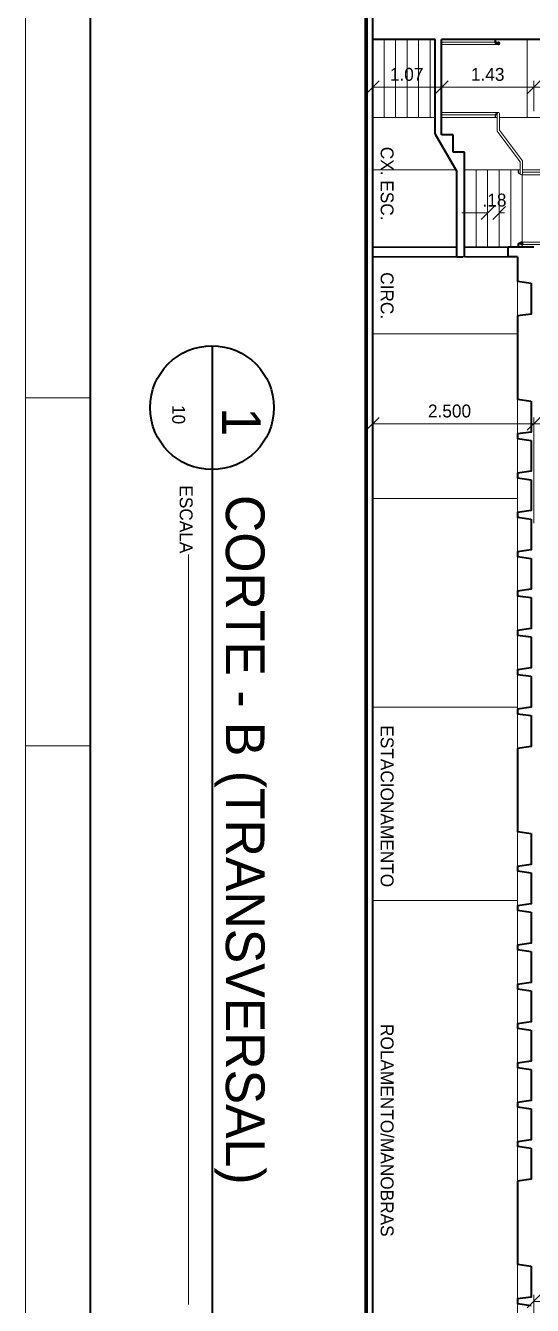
# Model space of a CAD drawing. Header units: metres. Extents: x -62 to 23, y -77 to 42.
# Drawn here: x -61.82 to -53.96, y 6.87 to 26.72 of the extents above; entities that cross this region are included whole.
import ezdxf
from ezdxf.enums import TextEntityAlignment as Align

# ---------------------------------------------------------------- set-up
doc = ezdxf.new("R2010")
doc.units = ezdxf.units.M
doc.header["$MEASUREMENT"] = 0
doc.linetypes.add('DGN Style 3', pattern=[2.76643, 1.976022, -0.790409])
for name, color, linetype, lineweight in [('19 - Estrutura Metálica', 7, 'Continuous', 0), ('5 - Laje em Corte', 7, 'Continuous', 0), ('Level 1-1', 7, 'Continuous', 0), ('Level 11-1', 7, 'Continuous', 0), ('Level 12', 7, 'Continuous', 0), ('Level 28-1', 7, 'Continuous', 0), ('Level 41', 7, 'Continuous', 0), ('Level 63', 7, 'Continuous', 0)]:
    doc.layers.add(name, color=color, linetype=linetype, lineweight=lineweight)
doc.styles.add('Style-CIVIL', font='CIVIL.shx')
doc.styles.add('Style-INTL_ENGINEERING', font='INTL_ENGINEERING.shx')
doc.dimstyles.get("Standard").update_dxf_attribs({"dimtxt": 0.18, "dimasz": 0.18, "dimexe": 0.18, "dimexo": 0.0625, "dimgap": 0.09, "dimtad": 0, "dimtih": 1, "dimtoh": 1, "dimdec": 4, "dimzin": 1, "dimdsep": 46, "dimtxsty": 'Standard', "dimcen": 0, "dimadec": 0, "dimazin": 0, "dimtfac": 1, "dimtdec": 4, "dimtofl": 0, "dimtmove": 0, "dimatfit": 3, "dimfxl": 0, "dimtolj": 1, "dimtzin": 1, "dimarcsym": 0})

# ---------------------------------------------------------------- blocks, each defined once
blk = doc.blocks.new('*U9')
at = {"layer": '19 - Estrutura Metálica', "color": 171, "linetype": 'Continuous', "lineweight": 30}
for p, q in [((0.007, 0.014), (0.017, 0.006)), ((0.013, 0.022), (0.023, 0.014)), ((-0.016, -0.063), (0.019, -0.022)), ((-0.008, -0.069), (0.027, -0.029))]:
    blk.add_line(p, q, dxfattribs=at)
for radius in [0.025, 0.015]:
    blk.add_circle((-0.009, 0.034), radius, dxfattribs=at)
for radius, start, end in [(0.02, 318.3321, 47.1052), (0.03, 319.6851, 49.6329)]:
    blk.add_arc((0.004, -0.009), radius, start, end, dxfattribs=at)
blk = doc.blocks.new('*U45')
at = {"layer": 'Level 11-1', "color": 2, "linetype": 'Continuous', "lineweight": 40}
blk.add_line((-0.08778, -0.00076), (0.07094, -0.00076), dxfattribs=at)
at = {"layer": 'Level 11-1', "color": 2, "linetype": 'Continuous', "lineweight": 0}
blk.add_line((-0.0554, -0.00443), (0.06096, -0.00442), dxfattribs=at)
at = {"layer": 'Level 11-1', "color": 2, "linetype": 'Continuous', "lineweight": 40}
blk.add_circle((-0.07819, -0.00077), 0.0096, dxfattribs=at)
at = {"layer": 'Level 11-1', "color": 2, "linetype": 'Continuous', "lineweight": 40, "style": 'Style-INTL_ENGINEERING'}
blk.add_text('CORTE - B (TRANSVERSAL)', height=0.0059999, rotation=0.0007, dxfattribs=at).set_placement((-0.06465, 0.00138))
at = {"layer": 'Level 11-1', "color": 2, "linetype": 'Continuous', "lineweight": 0, "style": 'Style-INTL_ENGINEERING'}
blk.add_text('ESCALA', height=0.002, rotation=0.0007, dxfattribs=at).set_placement((-0.05558, -0.00478), align=Align.MIDDLE_RIGHT)
at = {"layer": 'Level 11-1', "color": 2, "linetype": 'Continuous', "lineweight": 13, "style": 'Style-INTL_ENGINEERING'}
blk.add_text('1:100', height=0.002, rotation=0.0007, dxfattribs=at).set_placement((0.06292, -0.00444), align=Align.MIDDLE_LEFT)
at = {"layer": 'Level 11-1', "color": 2, "linetype": 'Continuous', "lineweight": 40, "insert": (-0.07601, 0.00079), "char_height": 0.006, "attachment_point": 8, "rotation": 0.0007, "line_spacing_factor": 0.6, "style": 'Style-INTL_ENGINEERING'}
blk.add_mtext('1\\P', dxfattribs=at)
at = {"layer": 'Level 11-1', "color": 2, "linetype": 'Continuous', "lineweight": 13, "insert": (-0.07711, -0.00697), "char_height": 0.002, "attachment_point": 8, "rotation": 0.0007, "line_spacing_factor": 0.6, "style": 'Style-INTL_ENGINEERING'}
blk.add_mtext('10\\P', dxfattribs=at)
blk = doc.blocks.new('*D101')
at = {"layer": 'Defpoints'}
for p in [(-53.937, 20.546), (-52.457, 20.546), (-50.977, 19.32), (-53.937, 18.906)]:
    blk.add_point(p, dxfattribs=at)
at = {"layer": 'Level 1-1', "color": 2, "linetype": 'Continuous', "lineweight": 0}
for p, q in [((-54.037, 20.446), (-53.837, 20.646)), ((-53.937, 19.006), (-53.937, 20.646)), ((-50.977, 20.546), (-53.937, 20.546)), ((-50.877, 20.646), (-51.077, 20.446)), ((-50.977, 19.42), (-50.977, 20.646))]:
    blk.add_line(p, q, dxfattribs=at)
at = {"layer": 'Level 1-1', "color": 2, "linetype": 'Continuous', "lineweight": 0, "style": 'Style-CIVIL'}
blk.add_text('2.960', height=0.2, dxfattribs=at).set_placement((-52.845, 20.746), align=Align.MIDDLE_LEFT)
blk = doc.blocks.new('_Oblique')
at = {"color": 0, "linetype": 'ByBlock', "lineweight": -2}
blk.add_line((0.5, 0.5), (-0.5, -0.5), dxfattribs=at)
blk = doc.blocks.new('*D102')
at = {"layer": 'Defpoints'}
for p in [(-56.437, 20.546), (-55.187, 20.546), (-56.437, 18.906), (-53.937, 18.906)]:
    blk.add_point(p, dxfattribs=at)
at = {"layer": 'Level 1-1', "color": 2, "linetype": 'Continuous', "lineweight": 0}
for p, q in [((-56.537, 20.446), (-56.337, 20.646)), ((-56.437, 19.006), (-56.437, 20.646)), ((-53.937, 20.546), (-56.437, 20.546)), ((-53.837, 20.646), (-54.037, 20.446)), ((-53.937, 19.006), (-53.937, 20.646))]:
    blk.add_line(p, q, dxfattribs=at)
at = {"layer": 'Level 1-1', "color": 2, "linetype": 'Continuous', "lineweight": 0, "style": 'Style-CIVIL'}
blk.add_text('2.500', height=0.2, dxfattribs=at).set_placement((-55.578, 20.746), align=Align.MIDDLE_LEFT)
blk = doc.blocks.new('*D180')
at = {"layer": 'Defpoints'}
for p in [(-53.937, 6.932), (-52.607, 6.932), (-53.937, 6.434), (-51.277, 6.101)]:
    blk.add_point(p, dxfattribs=at)
at = {"layer": 'Level 1-1', "color": 2, "linetype": 'Continuous', "lineweight": 0}
for p, q in [((-54.037, 6.832), (-53.837, 7.032)), ((-53.937, 6.534), (-53.937, 7.032)), ((-51.177, 7.032), (-51.377, 6.832)), ((-51.277, 6.201), (-51.277, 7.032)), ((-51.277, 6.932), (-53.937, 6.932))]:
    blk.add_line(p, q, dxfattribs=at)
at = {"layer": 'Level 1-1', "color": 2, "linetype": 'Continuous', "lineweight": 0, "style": 'Style-CIVIL'}
blk.add_text('2.66', height=0.2, dxfattribs=at).set_placement((-52.902, 7.132), align=Align.MIDDLE_LEFT)
blk = doc.blocks.new('*D227')
at = {"layer": 'Defpoints'}
for p in [(-53.937, 25.768), (-53.415, 25.768), (-53.937, 25.299), (-52.893, 25.299)]:
    blk.add_point(p, dxfattribs=at)
at = {"layer": 'Level 1-1', "color": 2, "linetype": 'Continuous', "lineweight": 0}
for p, q in [((-54.037, 25.668), (-53.837, 25.868)), ((-53.937, 25.399), (-53.937, 25.868)), ((-52.793, 25.868), (-52.993, 25.668)), ((-52.893, 25.399), (-52.893, 25.868)), ((-52.893, 25.768), (-53.937, 25.768))]:
    blk.add_line(p, q, dxfattribs=at)
at = {"layer": 'Level 1-1', "color": 2, "linetype": 'Continuous', "lineweight": 0, "style": 'Style-CIVIL'}
blk.add_text('1.04', height=0.2, dxfattribs=at).set_placement((-53.683, 25.968), align=Align.MIDDLE_LEFT)
blk = doc.blocks.new('*D228')
at = {"layer": 'Defpoints'}
for p in [(-55.366, 25.769), (-55.366, 25.768), (-54.652, 25.768), (-53.937, 25.299)]:
    blk.add_point(p, dxfattribs=at)
at = {"layer": 'Level 1-1', "color": 2, "linetype": 'Continuous', "lineweight": 0}
for p, q in [((-55.466, 25.668), (-55.266, 25.868)), ((-53.837, 25.868), (-54.037, 25.668)), ((-53.937, 25.399), (-53.937, 25.868)), ((-53.937, 25.768), (-55.366, 25.768)), ((-55.366, 25.669), (-55.366, 25.668))]:
    blk.add_line(p, q, dxfattribs=at)
at = {"layer": 'Level 1-1', "color": 2, "linetype": 'Continuous', "lineweight": 0, "style": 'Style-CIVIL'}
blk.add_text('1.43', height=0.2, dxfattribs=at).set_placement((-54.911, 25.968), align=Align.MIDDLE_LEFT)
blk = doc.blocks.new('*D229')
at = {"layer": 'Defpoints'}
for p in [(-56.437, 25.768), (-55.902, 25.768), (-55.366, 25.769), (-56.437, 25.195)]:
    blk.add_point(p, dxfattribs=at)
at = {"layer": 'Level 1-1', "color": 2, "linetype": 'Continuous', "lineweight": 0}
for p, q in [((-56.537, 25.668), (-56.337, 25.868)), ((-56.437, 25.295), (-56.437, 25.868)), ((-55.266, 25.868), (-55.466, 25.668)), ((-55.366, 25.768), (-56.437, 25.768)), ((-55.366, 25.669), (-55.366, 25.668))]:
    blk.add_line(p, q, dxfattribs=at)
at = {"layer": 'Level 1-1', "color": 2, "linetype": 'Continuous', "lineweight": 0, "style": 'Style-CIVIL'}
blk.add_text('1.07', height=0.2, dxfattribs=at).set_placement((-56.169, 25.968), align=Align.MIDDLE_LEFT)
blk = doc.blocks.new('*D230')
at = {"layer": 'Defpoints'}
for p in [(-54.652, 23.889), (-54.473, 23.889), (-54.652, 23.818), (-54.562, 23.818)]:
    blk.add_point(p, dxfattribs=at)
at = {"layer": 'Level 1-1', "color": 2, "linetype": 'Continuous', "lineweight": 0}
for p, q in [((-54.552, 23.918), (-54.752, 23.718)), ((-54.573, 23.718), (-54.373, 23.918)), ((-55.052, 23.818), (-54.652, 23.818)), ((-54.652, 23.789), (-54.652, 23.718)), ((-54.392, 23.818), (-54.473, 23.818)), ((-54.473, 23.789), (-54.473, 23.718))]:
    blk.add_line(p, q, dxfattribs=at)
at = {"layer": 'Level 1-1', "color": 2, "linetype": 'Continuous', "lineweight": 0, "style": 'Style-CIVIL'}
blk.add_text('.18', height=0.2, dxfattribs=at).set_placement((-54.732, 24.018), align=Align.MIDDLE_LEFT)

msp = doc.modelspace()

# ---------------------------------------------------------------- linework, layer by layer
at = {"layer": '5 - Laje em Corte', "color": 1, "linetype": 'Continuous', "lineweight": 40}
for p, q in [((-56.4373, 30.2041), (-56.4373, 2.0065)), ((-55.4659, 26.5096), (-56.4373, 26.5096)), ((-55.4659, 25.0408), (-55.4659, 26.5096)), ((-52.9926, 26.5096), (-55.3659, 26.5096)), ((-55.3659, 25.029), (-55.3659, 26.5096)), ((-55.4659, 25.0408), (-55.1311, 24.4622)), ((-55.1873, 25.029), (-55.3659, 25.029)), ((-55.1873, 24.759), (-55.1873, 25.029)), ((-55.0088, 24.759), (-55.1873, 24.759)), ((-55.0088, 23.139), (-55.0088, 24.759)), ((-55.1311, 23.139), (-55.1311, 24.4622)), ((-53.9373, 23.289), (-54.3373, 23.289)), ((-54.3373, 23.289), (-54.3373, 23.139)), ((-55.1311, 23.139), (-55.0311, 23.139)), ((-54.1873, 23.139), (-54.3373, 23.139))]:
    msp.add_line(p, q, dxfattribs=at)
at = {"layer": '5 - Laje em Corte', "color": 1, "linetype": 'Continuous', "lineweight": 13}
msp.add_line((-54.1873, 2.6996), (-54.1873, 22.7596), dxfattribs=at)
at = {"layer": '5 - Laje em Corte', "color": 7, "linetype": 'Continuous', "lineweight": 13}
for p, q in [((-54.1873, 21.9413), (-56.4373, 21.9413)), ((-54.1873, 19.3892), (-56.4373, 19.3892)), ((-54.1873, 16.1489), (-56.4373, 16.1489)), ((-54.1873, 13.1489), (-56.4373, 13.1489))]:
    msp.add_line(p, q, dxfattribs=at)
at = {"layer": '5 - Laje em Corte', "color": 1, "linetype": 'Continuous', "lineweight": 140, "flags": 128}
msp.add_lwpolyline([(-52.3062, 39.4515), (-52.3062, 33.1527), (-51.0773, 33.1527), (-51.0773, 30.3041), (-56.5373, 30.3041), (-56.5373, 1.9065), (-51.0773, 1.9065), (-51.0773, -6.1239), (-53.0762, -6.1239), (-53.0762, -8.4253), (-53.2262, -8.4253), (-53.2262, -13.2486)], dxfattribs=at)
at = {"layer": '5 - Laje em Corte', "color": 1, "linetype": 'Continuous', "lineweight": 40, "flags": 128}
for points in [[(-54.1873, 23.139), (-54.1873, 22.7596), (-53.9773, 22.7296)], [(-53.9773, 22.7296), (-53.9773, 22.2496), (-54.1873, 22.2196)], [(-54.1873, 22.2196), (-54.1873, 20.9296), (-53.9773, 20.8996)], [(-53.9773, 20.8996), (-53.9773, 20.4196), (-54.1873, 20.3896), (-54.1873, 20.3196), (-53.9773, 20.2896)], [(-53.9773, 20.2896), (-53.9773, 19.8096), (-54.1873, 19.7796), (-54.1873, 19.7096), (-53.9773, 19.6796)], [(-53.9773, 19.6796), (-53.9773, 19.1996), (-54.1873, 19.1696), (-54.1873, 19.0996), (-53.9773, 19.0696)], [(-53.9773, 19.0696), (-53.9773, 18.5896), (-54.1873, 18.5596), (-54.1873, 18.4896), (-53.9773, 18.4596)], [(-53.9773, 18.4596), (-53.9773, 17.9796), (-54.1873, 17.9496), (-54.1873, 17.8796), (-53.9773, 17.8496)], [(-53.9773, 17.8496), (-53.9773, 17.3696), (-54.1873, 17.3396), (-54.1873, 17.2696), (-53.9773, 17.2396)], [(-53.9773, 17.2396), (-53.9773, 16.7596), (-54.1873, 16.7296), (-54.1873, 16.6596), (-53.9773, 16.6296)], [(-53.9773, 16.6296), (-53.9773, 16.1496), (-54.1873, 16.1196), (-54.1873, 16.0496), (-53.9773, 16.0196)], [(-53.9773, 16.0196), (-53.9773, 15.5396), (-54.1873, 15.5096)], [(-54.1873, 15.5096), (-54.1873, 14.2196), (-53.9773, 14.1896)], [(-53.9773, 14.1896), (-53.9773, 13.7096), (-54.1873, 13.6796), (-54.1873, 13.6096), (-53.9773, 13.5796)], [(-53.9773, 13.5796), (-53.9773, 13.0996), (-54.1873, 13.0696), (-54.1873, 12.9996), (-53.9773, 12.9696)], [(-53.9773, 12.9696), (-53.9773, 12.4896), (-54.1873, 12.4596), (-54.1873, 12.3896), (-53.9773, 12.3596)], [(-53.9773, 12.3596), (-53.9773, 11.8796), (-54.1873, 11.8496), (-54.1873, 11.7796), (-53.9773, 11.7496)], [(-53.9773, 11.7496), (-53.9773, 11.2696), (-54.1873, 11.2396), (-54.1873, 11.1696), (-53.9773, 11.1396)], [(-53.9773, 11.1396), (-53.9773, 10.6596), (-54.1873, 10.6296), (-54.1873, 10.5596), (-53.9773, 10.5296)], [(-53.9773, 10.5296), (-53.9773, 10.0496), (-54.1873, 10.0196), (-54.1873, 9.9496), (-53.9773, 9.9196)], [(-53.9773, 9.9196), (-53.9773, 9.4396), (-54.1873, 9.4096), (-54.1873, 9.3396), (-53.9773, 9.3096)], [(-53.9773, 9.3096), (-53.9773, 8.8296), (-54.1873, 8.7996)], [(-54.1873, 8.7996), (-54.1873, 7.5096), (-53.9773, 7.4796)], [(-53.9773, 7.4796), (-53.9773, 6.9996), (-54.1873, 6.9696), (-54.1873, 6.8996), (-53.9773, 6.8696)]]:
    msp.add_lwpolyline(points, dxfattribs=at)
at = {"layer": 'Level 28-1', "color": 171, "linetype": 'Continuous', "lineweight": 13}
for p, q in [((-54.5353, 26.4696), (-55.3659, 26.4696)), ((-54.4847, 26.4321), (-55.3659, 26.4321)), ((-54.4847, 26.4696), (-54.5278, 26.4696)), ((-54.4847, 25.3765), (-55.3659, 25.3765)), ((-54.5353, 25.339), (-55.3659, 25.339)), ((-54.5353, 25.299), (-54.5353, 25.3391)), ((-54.5034, 25.339), (-54.5278, 25.339)), ((-54.5278, 25.299), (-54.5278, 25.3387)), ((-54.5032, 25.354), (-54.5135, 25.354)), ((-54.5032, 25.3616), (-54.5128, 25.3616)), ((-54.5034, 25.3578), (-54.5034, 25.0875)), ((-54.4659, 25.3578), (-54.4659, 25.1)), ((-54.5034, 25.0875), (-54.1463, 24.6119)), ((-54.4659, 25.1), (-54.1088, 24.6244)), ((-54.1088, 24.4303), (-54.1088, 24.6244)), ((-54.1782, 24.489), (-54.1782, 24.449)), ((-54.1707, 24.489), (-54.1706, 24.4494)), ((-54.1463, 24.434), (-54.1563, 24.434)), ((-54.1462, 24.4265), (-54.1557, 24.4265)), ((-54.1463, 24.4303), (-54.1463, 24.6119)), ((-54.1088, 24.449), (-53.0561, 24.449)), ((-54.1275, 24.4115), (-53.0561, 24.4115)), ((-54.1275, 23.3665), (-53.0561, 23.3665)), ((-54.1275, 23.329), (-53.0561, 23.329))]:
    msp.add_line(p, q, dxfattribs=at)
at = {"layer": 'Level 28-1', "color": 171, "linetype": 'Continuous', "lineweight": 13, "extrusion": (0, 0, -1)}
for centre, radius, start, end in [((54.5128, 25.3391), 0.0225, 0.01147, 89.95928), ((54.5128, 25.3391), 0.015, 358.65847, 87.43157), ((54.4847, 25.3578), 0.0187, 0, 180), ((54.1275, 24.4303), 0.0187, 180, 0)]:
    msp.add_arc(centre, radius, start, end, dxfattribs=at)
at = {"layer": 'Level 28-1', "color": 171, "linetype": 'Continuous', "lineweight": 13}
for radius, start, end in [(0.0225, 180.01147, 269.95928), (0.015, 178.65847, 267.43158)]:
    msp.add_arc((-54.1557, 24.449), radius, start, end, dxfattribs=at)
at = {"layer": 'Level 41', "color": 230, "linetype": 'DGN Style 3', "lineweight": 0}
for p, q in [((-56.2588, 25.299), (-56.2588, 26.5096)), ((-56.0802, 25.299), (-56.0802, 26.5096)), ((-55.9016, 25.299), (-55.9016, 26.5096)), ((-55.7231, 25.299), (-55.7231, 26.5096)), ((-55.5445, 25.299), (-55.5445, 26.5096))]:
    msp.add_line(p, q, dxfattribs=at)
at = {"layer": 'Level 41', "color": 230, "linetype": 'Continuous', "lineweight": 0}
for p, q in [((-54.0373, 25.299), (-54.0373, 26.5096)), ((-54.8302, 23.289), (-54.8302, 24.489)), ((-54.6516, 23.289), (-54.6516, 24.489)), ((-54.4731, 23.289), (-54.4731, 24.489)), ((-54.2945, 23.289), (-54.2945, 24.489)), ((-54.1159, 23.3665), (-54.1159, 24.4156)), ((-54.1159, 23.289), (-54.1159, 23.329))]:
    msp.add_line(p, q, dxfattribs=at)
at = {"layer": 'Level 41', "color": 7, "linetype": 'Continuous', "lineweight": 13}
for p, q in [((-55.4659, 25.299), (-56.4373, 25.299)), ((-54.5034, 25.299), (-55.3659, 25.299)), ((-52.9926, 25.299), (-54.4659, 25.299)), ((-55.1466, 24.489), (-56.4373, 24.489)), ((-54.1463, 24.489), (-55.0088, 24.489)), ((-52.4893, 24.489), (-54.1088, 24.489))]:
    msp.add_line(p, q, dxfattribs=at)
at = {"layer": 'Level 41', "color": 7, "linetype": 'Continuous', "lineweight": 30}
for p, q in [((-55.1311, 23.289), (-56.4373, 23.289)), ((-54.3373, 23.289), (-55.0088, 23.289)), ((-55.1311, 23.139), (-56.4373, 23.139)), ((-54.3373, 23.139), (-55.0088, 23.139))]:
    msp.add_line(p, q, dxfattribs=at)
at = {"layer": 'Level 63', "color": 131, "linetype": 'Continuous', "lineweight": 40}
msp.add_line((-60.8205, 39.4525), (-60.8205, -75.9485), dxfattribs=at)
at = {"layer": 'Level 63', "color": 131, "linetype": 'Continuous', "lineweight": 0}
for p, q in [((-60.8205, 20.9515), (-61.8205, 20.9515)), ((-60.8205, 15.5525), (-61.8205, 15.5525))]:
    msp.add_line(p, q, dxfattribs=at)
at = {"layer": 'Level 63', "color": 131, "linetype": 'Continuous', "lineweight": 0, "flags": 128}
msp.add_lwpolyline([(22.2795, -76.9485), (22.2795, 41.9525), (-61.8205, 41.9525), (-61.8205, -76.9485)], close=True, dxfattribs=at)
at = {"layer": 'Level 63', "color": 131, "linetype": 'Continuous', "lineweight": 13, "flags": 128}
msp.add_lwpolyline([(21.2805, 39.4515), (21.2805, -13.2486), (-60.8219, -13.2486), (-60.8219, 39.4515)], close=True, dxfattribs=at)

# ---------------------------------------------------------------- block references
at = {"layer": '19 - Estrutura Metálica', "color": 171, "linetype": 'Continuous', "lineweight": 30, "xscale": 0.7499990121287976, "yscale": 0.7499990121287976, "zscale": 0.7499990121287976, "rotation": 220.3263723975496}
msp.add_blockref('*U9', (-54.5063, 26.4662), dxfattribs=at)
at = {"layer": '19 - Estrutura Metálica', "color": 171, "linetype": 'Continuous', "lineweight": 30, "extrusion": (0, 0, -1), "xscale": 0.7499990121287978, "yscale": 0.7499990121287978, "zscale": 0.7499990121287978, "rotation": 40.32637239754955}
msp.add_blockref('*U9', (54.1491, 23.3324), dxfattribs=at)
at = {"layer": 'Level 11-1', "color": 2, "linetype": 'Continuous', "lineweight": 40, "xscale": 100, "yscale": 100, "zscale": 100, "rotation": 270}
msp.add_blockref('*U45', (-58.8515, 12.9784), dxfattribs=at)

# ---------------------------------------------------------------- texts
at = {"layer": 'Level 12', "color": 2, "linetype": 'Continuous', "lineweight": 13, "attachment_point": 5, "rotation": 270, "line_spacing_factor": 1.200006, "style": 'Style-INTL_ENGINEERING'}
for s, insert, char_height in [('CX. ESC.\\P', (-56.213, 24.2725), 0.2), ('CIRC.\\P', (-56.213, 22.5347), 0.2), ('ESTACIONAMENTO\\P', (-56.213, 14.6134), 0.199998), ('ROLAMENTO/MANOBRAS\\P', (-56.213, 9.5863), 0.199998)]:
    msp.add_mtext(s, dxfattribs=dict(at, insert=insert, char_height=char_height))

# ---------------------------------------------------------------- dimensions: what is measured, and where the dimension line sits
at = {"layer": 'Level 1-1', "color": 2, "linetype": 'Continuous', "lineweight": 0}
for base, p1, p2, override, picture, middle in [((-56.4373, 25.7684), (-55.3659, 25.7693), (-56.4373, 25.1949), {"dimtxt": 0.2, "dimasz": 0.2, "dimexe": 0.1, "dimexo": 0.1, "dimgap": 0.1, "dimtad": 1, "dimtih": 0, "dimtoh": 0, "dimdec": 2, "dimzin": 7, "dimtxsty": 'Style-CIVIL', "dimblk": 'Oblique', "dimclre": 2, "dimtdec": 2, "dimatfit": 1, "dimfrac": 2, "dimtolj": 0, "dimtzin": 7, "dimlwe": 0}, '*D229', (-55.9016, 25.7684)), ((-55.3659, 25.7684), (-53.9373, 25.299), (-55.3659, 25.7693), {"dimtxt": 0.2, "dimasz": 0.2, "dimexe": 0.1, "dimexo": 0.1, "dimgap": 0.1, "dimtad": 1, "dimtih": 0, "dimtoh": 0, "dimdec": 2, "dimzin": 7, "dimtxsty": 'Style-CIVIL', "dimblk": 'Oblique', "dimclre": 2, "dimtdec": 2, "dimatfit": 1, "dimfrac": 2, "dimtolj": 0, "dimtzin": 7, "dimlwe": 0}, '*D228', (-54.6516, 25.7684)), ((-53.9373, 25.7684), (-52.8926, 25.299), (-53.9373, 25.299), {"dimtxt": 0.2, "dimasz": 0.2, "dimexe": 0.1, "dimexo": 0.1, "dimgap": 0.1, "dimtad": 1, "dimtih": 0, "dimtoh": 0, "dimdec": 2, "dimzin": 7, "dimtxsty": 'Style-CIVIL', "dimblk": 'Oblique', "dimclre": 2, "dimtdec": 2, "dimatfit": 1, "dimfrac": 2, "dimtolj": 0, "dimtzin": 7, "dimlwe": 0}, '*D227', (-53.415, 25.7684)), ((-56.4373, 20.5463), (-53.9373, 18.9057), (-56.4373, 18.9057), {"dimtxt": 0.2, "dimasz": 0.2, "dimexe": 0.1, "dimexo": 0.1, "dimgap": 0.1, "dimtad": 1, "dimtih": 0, "dimtoh": 0, "dimdec": 3, "dimzin": 3, "dimtxsty": 'Style-CIVIL', "dimblk": 'Oblique', "dimclre": 2, "dimtdec": 3, "dimatfit": 1, "dimtolj": 0, "dimtzin": 3, "dimlwe": 0}, '*D102', (-55.1873, 20.5463)), ((-53.9373, 20.5463), (-50.9773, 19.3201), (-53.9373, 18.9057), {"dimtxt": 0.2, "dimasz": 0.2, "dimexe": 0.1, "dimexo": 0.1, "dimgap": 0.1, "dimtad": 1, "dimtih": 0, "dimtoh": 0, "dimdec": 3, "dimzin": 3, "dimtxsty": 'Style-CIVIL', "dimblk": 'Oblique', "dimclre": 2, "dimtdec": 3, "dimatfit": 1, "dimtolj": 0, "dimtzin": 3, "dimlwe": 0}, '*D101', (-52.4573, 20.5463)), ((-53.9373, 6.9322), (-51.2773, 6.1007), (-53.9373, 6.4338), {"dimtxt": 0.2, "dimasz": 0.2, "dimexe": 0.1, "dimexo": 0.1, "dimgap": 0.1, "dimtad": 1, "dimtih": 0, "dimtoh": 0, "dimdec": 2, "dimzin": 3, "dimtxsty": 'Style-CIVIL', "dimblk": 'Oblique', "dimclre": 2, "dimtdec": 2, "dimatfit": 1, "dimfrac": 2, "dimtolj": 0, "dimtzin": 3, "dimlwe": 0}, '*D180', (-52.6073, 6.9322))]:
    dim = msp.add_linear_dim(base=base, p1=p1, p2=p2, angle=180, dimstyle='Standard', override=override, dxfattribs=at)
    dim.commit()
    dim.dimension.update_dxf_attribs({"geometry": picture, "text_midpoint": middle})
dim = msp.add_linear_dim(base=(-54.6516, 23.8183), p1=(-54.4731, 23.889), p2=(-54.6516, 23.889), angle=180, dimstyle='Standard', override={"dimtxt": 0.2, "dimasz": 0.2, "dimexe": 0.1, "dimexo": 0.1, "dimgap": 0.1, "dimtad": 1, "dimtih": 0, "dimtoh": 0, "dimdec": 2, "dimzin": 7, "dimtxsty": 'Style-CIVIL', "dimblk": 'Oblique', "dimclre": 2, "dimtdec": 2, "dimatfit": 1, "dimfrac": 2, "dimtolj": 0, "dimtzin": 7, "dimlwe": 0}, dxfattribs=at)
dim.commit()
dim.dimension.update_dxf_attribs({"geometry": '*D230', "text_midpoint": (-54.5623, 23.8183), "dimtype": 160})

doc.saveas('drawing.dxf')
